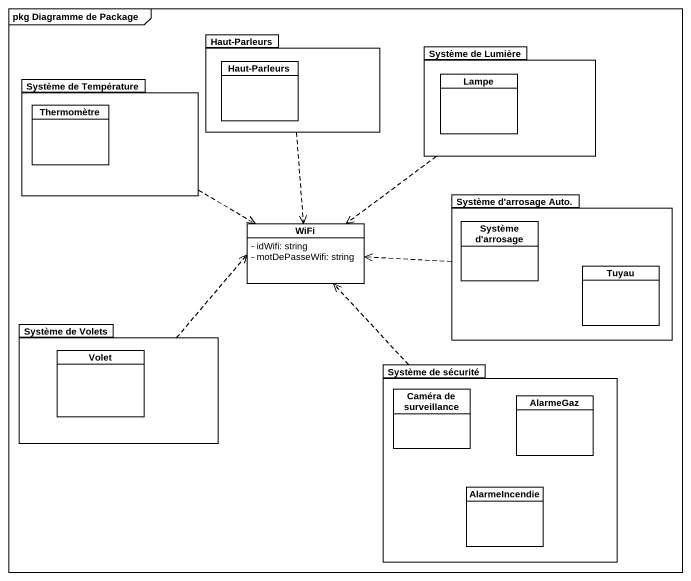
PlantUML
@startuml
mainframe pkg Diagramme de Package
hide circle
hide empty members
skinparam classAttributeIconSize 0
package "Haut-Parleurs" as Haut_Parleurs {
  class "Haut-Parleurs" as Haut_Parleurs_2
}
package "Système de Lumière" as Système_de_Lumière {
  class Lampe
}
package "Système de Température" as Système_de_Température {
  class Thermomètre
}
package "Système d'arrosage Auto." as Système_d_arrosage_Auto {
  class "Système d'arrosage" as Système_d_arrosage
  class Tuyau
}
class WiFi {
  - idWifi: string
  - motDePasseWifi: string
}
package "Système de Volets" as Système_de_Volets {
  class Volet
}
package "Système de sécurité" as Système_de_sécurité {
  class "Caméra de surveillance" as Caméra_de_surveillance
  class AlarmeGaz
  class AlarmeIncendie
}
Haut_Parleurs ..> WiFi
Système_de_Lumière ..> WiFi
Système_de_Température .right.> WiFi
Système_d_arrosage_Auto .left.> WiFi
Système_de_Volets .up.> WiFi
Système_de_sécurité .up.> WiFi
@enduml
